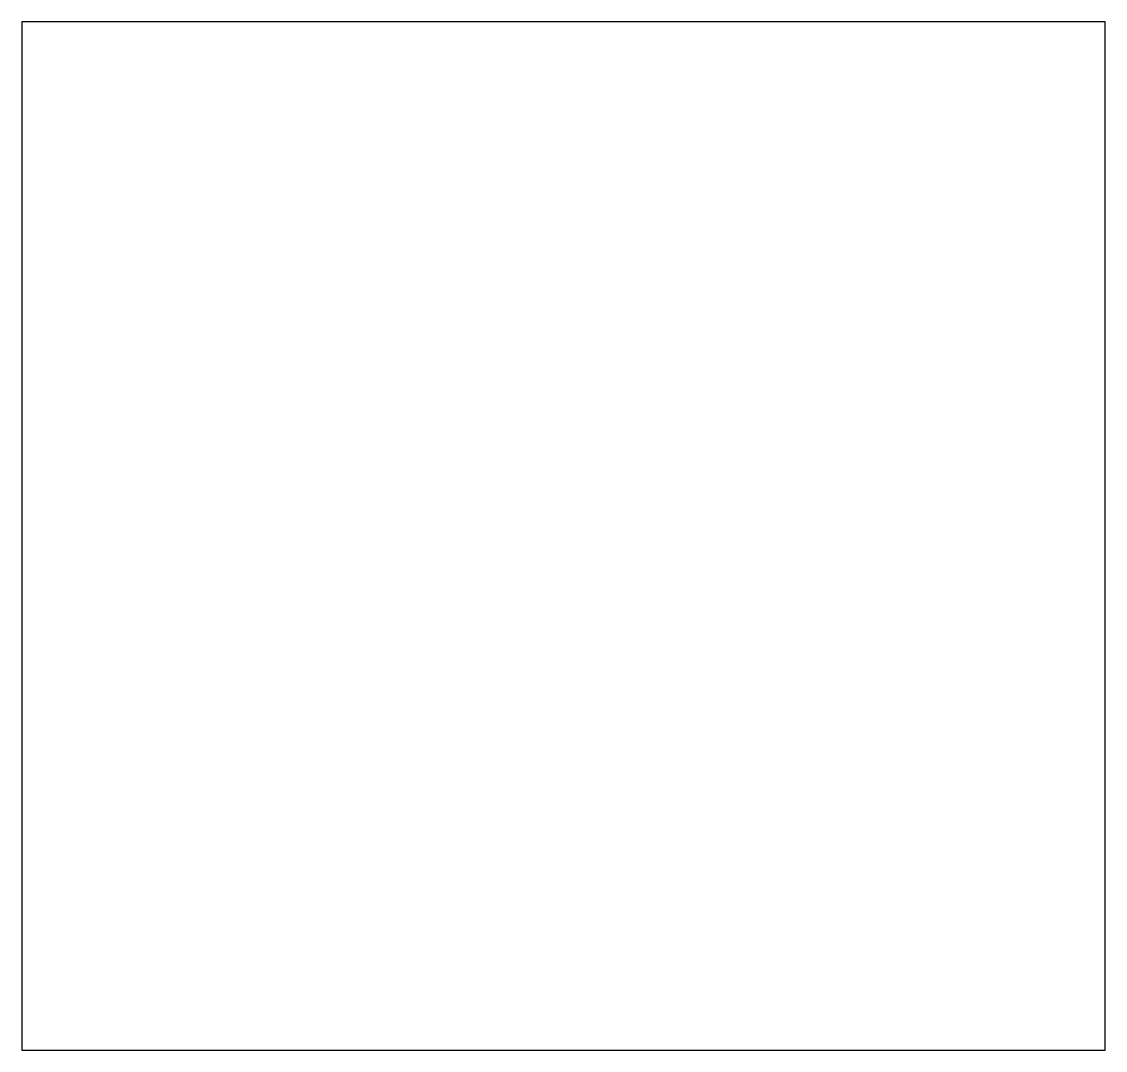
# Model space of a CAD drawing. Header units: millimetres. Extents: x -596 to 614, y -660 to 489.
import ezdxf

# ---------------------------------------------------------------- set-up
doc = ezdxf.new("R2010")
doc.units = ezdxf.units.MM
doc.layers.get('0').update_dxf_attribs({"linetype": 'CONTINUOUS'})

msp = doc.modelspace()

# ---------------------------------------------------------------- linework, layer by layer
msp.add_lwpolyline([(-596, -660.2), (614.1, -660.2), (614.1, 488.8), (-596, 488.8)], close=True)

doc.saveas('drawing.dxf')
